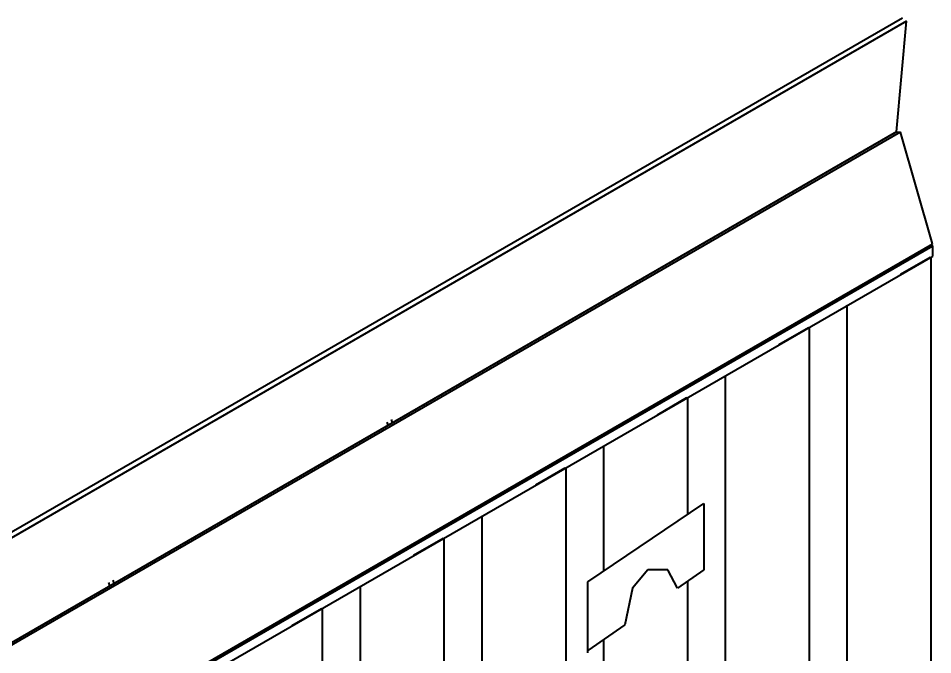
# Model space of a CAD drawing. Header units: millimetres. Extents: x 30271 to 35001, y 5679 to 9007.
# Drawn here: x 31339 to 31860, y 6941 to 7304 of the extents above; entities that cross this region are included whole.
import ezdxf

# ---------------------------------------------------------------- set-up
doc = ezdxf.new("R2010")
doc.units = ezdxf.units.MM
doc.linetypes.add('K5LT_BASIC', pattern=[0])
doc.layers.add('0 VIEW0', color=7, linetype='Continuous')

msp = doc.modelspace()

# ---------------------------------------------------------------- linework, layer by layer
at = {"color": 5, "linetype": 'K5LT_BASIC', "lineweight": 40, "ltscale": 100}
for p, q in [((31663.739, 6982.962), (31729.774, 7027.593)), ((31729.774, 7027.593), (31729.774, 6989.793)), ((31697.895, 6989.793), (31689.061, 6979.319)), ((31709.28, 6989.793), (31697.895, 6989.793)), ((31714.745, 6979.319), (31709.28, 6989.793)), ((31729.774, 6989.793), (31714.745, 6979.319)), ((31663.739, 6942.43), (31663.739, 6982.962)), ((31689.061, 6979.319), (31684.846, 6958.48)), ((31684.846, 6958.48), (31663.739, 6943.769))]:
    msp.add_line(p, q, dxfattribs=at)
at = {"layer": '0 VIEW0', "color": 5, "linetype": 'K5LT_BASIC', "lineweight": 40}
for p, q in [((31842.744, 7303.936), (30951.789, 6789.543)), ((31845.206, 7302.228), (30954.252, 6787.835)), ((31839.428, 7239.326), (31845.206, 7302.228)), ((31839.428, 7239.326), (30948.474, 6724.933)), ((31841.731, 7239.043), (30950.777, 6724.65)), ((31836.953, 7237.897), (31839.428, 7239.326)), ((31839.428, 7239.326), (31841.731, 7239.043)), ((31859.861, 7175.393), (31841.731, 7239.043)), ((30968.907, 6661), (31859.861, 7175.393)), ((30969.079, 6659.854), (31860.033, 7174.247)), ((31860.033, 7174.247), (31858.955, 7174.87)), ((31860.033, 7168.531), (31860.033, 7174.247)), ((30969.079, 6654.139), (31860.033, 7168.531)), ((31858.548, 7167.674), (31841.719, 7157.958)), ((31859.163, 6488.39), (31859.163, 7168.029)), ((31689.698, 7152.879), (31692.173, 7154.308)), ((31811.405, 6494.105), (31811.405, 7140.456)), ((31789.252, 7127.666), (31772.423, 7117.949)), ((31789.867, 6448.381), (31789.867, 7128.021)), ((31742.109, 6454.097), (31742.109, 7100.448)), ((31719.955, 7087.657), (31703.126, 7077.941)), ((31720.57, 7021.372), (31720.57, 7088.012)), ((31551.697, 7075.379), (31552.229, 7073.511)), ((31549.223, 7073.95), (31549.754, 7072.082)), ((31672.813, 6989.095), (31672.813, 7060.44)), ((31650.659, 7047.649), (31633.83, 7037.933)), ((31651.274, 6368.365), (31651.274, 7048.004)), ((31603.516, 6374.08), (31603.516, 7020.431)), ((31581.362, 7007.641), (31564.533, 6997.924)), ((31581.977, 6328.356), (31581.977, 7007.996)), ((31390.831, 6982.502), (31391.362, 6980.635)), ((31393.305, 6983.931), (31393.837, 6982.064)), ((31720.57, 6408.373), (31720.57, 6983.379)), ((31534.22, 6621.625), (31534.22, 6980.423)), ((31512.066, 6967.632), (31495.237, 6957.916)), ((31512.681, 6721.852), (31512.681, 6967.987)), ((31672.813, 6414.089), (31672.813, 6950.093))]:
    msp.add_line(p, q, dxfattribs=at)

doc.saveas('drawing.dxf')
